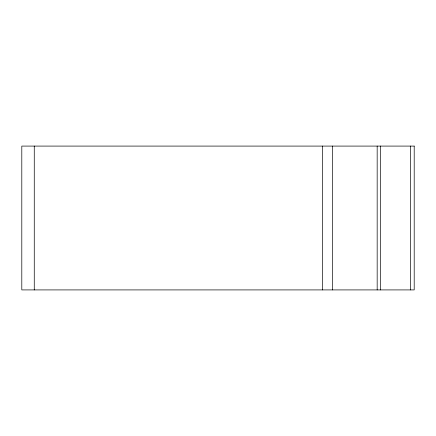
<?xml version="1.0" encoding="UTF-8"?>
<svg xmlns="http://www.w3.org/2000/svg" width="436" height="436" viewBox="0 0 436 436"><rect width="100%" height="100%" fill="white"/><g stroke="black" fill="none" stroke-linecap="round" stroke-linejoin="round"><path stroke-width="0.65" d="M410.483 146.087L410.483 289.913M380.524 146.087L380.524 289.913M377.167 146.087L377.167 289.913M332.341 146.087L332.341 289.913M322.389 146.087L322.389 289.913M34.264 146.087L34.264 289.913M414.2 146.087L21.8 146.087L21.8 289.913L414.2 289.913L414.2 146.087"/></g></svg>
